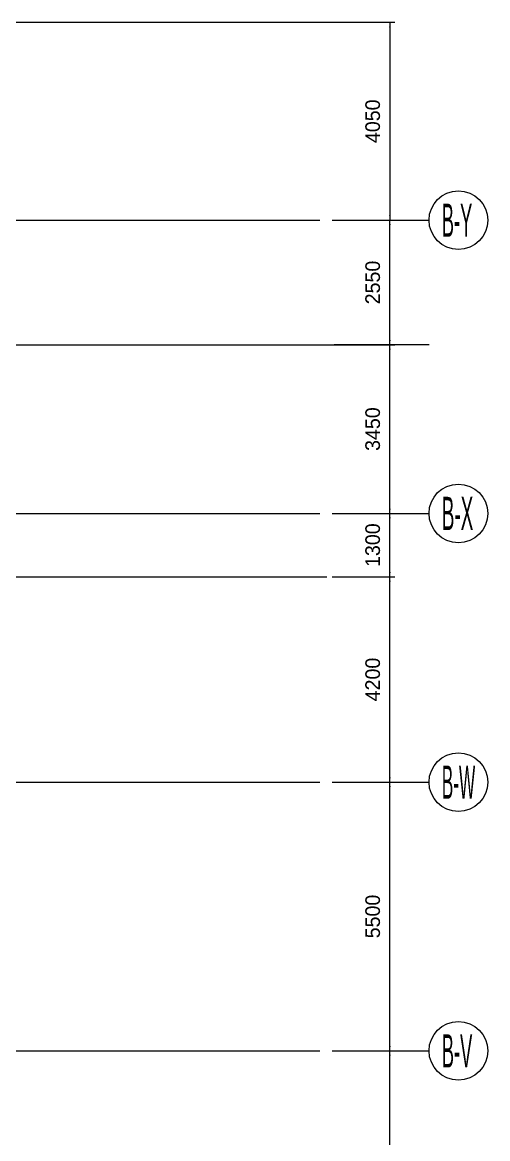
# Model space of a CAD drawing. Extents: x 387171 to 699106, y 11966 to 245688.
# Drawn here: x 658430 to 667954, y 194291 to 217138 of the extents above; entities that cross this region are included whole.
import ezdxf

# ---------------------------------------------------------------- set-up
doc = ezdxf.new("R2010")
doc.units = 0
doc.header["$LTSCALE"] = 100
doc.header["$MEASUREMENT"] = 0
doc.layers.add('DOTE', color=253, linetype='Continuous')
doc.layers.add('L-AXIS', color=3, linetype='Continuous')
doc.styles.add('hztxt', font='hztxt')
doc.dimstyles.get("Standard").update_dxf_attribs({"dimtxt": 300, "dimasz": 100, "dimexe": 100, "dimexo": 250, "dimgap": 100, "dimtad": 0, "dimtoh": 1, "dimdec": 0, "dimdsep": 46, "dimcen": 0.09, "dimclrt": 7, "dimadec": 0, "dimazin": 0, "dimtfac": 1, "dimtdec": 4, "dimtofl": 0, "dimtmove": 0, "dimatfit": 3, "dimfxl": 1, "dimtolj": 1, "dimtzin": 0, "dimarcsym": 0})

# ---------------------------------------------------------------- blocks, each defined once
blk = doc.blocks.new('*D247')
at = {"layer": 'L-AXIS', "color": 0, "linetype": 'ByBlock', "lineweight": -2}
for p, q in [((664769, 205788), (666052, 205788)), ((665952, 201588), (665952, 205788)), ((664769, 201588), (666052, 201588))]:
    blk.add_line(p, q, dxfattribs=at)
for points in [[(665952, 205788), (665969, 205688), (665936, 205688)], [(665952, 201588), (665936, 201688), (665969, 201688)]]:
    blk.add_solid(points, dxfattribs=at)
at = {"layer": 'L-AXIS', "color": 7, "linetype": 'Continuous', "lineweight": -2, "insert": (665602, 203688), "char_height": 300, "width": 790, "attachment_point": 5, "rotation": 90, "style": 'hztxt'}
blk.add_mtext('4200', dxfattribs=at)
blk = doc.blocks.new('*D415')
at = {"layer": 'L-AXIS', "color": 0, "linetype": 'ByBlock', "lineweight": -2}
for p, q in [((664769, 201588), (666052, 201588)), ((665952, 196088), (665952, 201588)), ((664769, 196088), (666052, 196088))]:
    blk.add_line(p, q, dxfattribs=at)
for points in [[(665952, 201588), (665969, 201488), (665936, 201488)], [(665952, 196088), (665936, 196188), (665969, 196188)]]:
    blk.add_solid(points, dxfattribs=at)
at = {"layer": 'L-AXIS', "color": 7, "linetype": 'Continuous', "lineweight": -2, "insert": (665602, 198838), "char_height": 300, "width": 780, "attachment_point": 5, "rotation": 90, "style": 'hztxt'}
blk.add_mtext('5500', dxfattribs=at)
blk = doc.blocks.new('*D371')
at = {"layer": 'L-AXIS', "color": 0, "linetype": 'ByBlock', "lineweight": -2}
for p, q in [((664769, 196088), (666052, 196088)), ((665952, 190088), (665952, 196088)), ((664769, 190088), (666052, 190088))]:
    blk.add_line(p, q, dxfattribs=at)
for points in [[(665952, 196088), (665969, 195988), (665936, 195988)], [(665952, 190088), (665936, 190188), (665969, 190188)]]:
    blk.add_solid(points, dxfattribs=at)
at = {"layer": 'L-AXIS', "color": 7, "linetype": 'Continuous', "lineweight": -2, "insert": (665602, 193088), "char_height": 300, "width": 770, "attachment_point": 5, "rotation": 90, "style": 'hztxt'}
blk.add_mtext('6000', dxfattribs=at)
blk = doc.blocks.new('_AXISO')
blk.add_circle((0, 0), 0.5)
blk = doc.blocks.new('*D2950')
at = {"layer": 'L-AXIS', "color": 0, "linetype": 'ByBlock', "lineweight": -2}
for p, q in [((664769, 207088), (666052, 207088)), ((665952, 205788), (665952, 207088)), ((664769, 205788), (666052, 205788))]:
    blk.add_line(p, q, dxfattribs=at)
for points in [[(665952, 207088), (665969, 206988), (665936, 206988)], [(665952, 205788), (665936, 205888), (665969, 205888)]]:
    blk.add_solid(points, dxfattribs=at)
at = {"layer": 'L-AXIS', "color": 7, "linetype": 'Continuous', "lineweight": -2, "insert": (665602, 206438), "char_height": 300, "width": 690, "attachment_point": 5, "rotation": 90, "style": 'hztxt'}
blk.add_mtext('1300', dxfattribs=at)
blk = doc.blocks.new('*D2540')
at = {"layer": 'L-AXIS', "color": 0, "linetype": 'ByBlock', "lineweight": -2}
for p, q in [((664769, 213088), (666052, 213088)), ((665952, 210538), (665952, 213088)), ((664769, 210538), (666052, 210538))]:
    blk.add_line(p, q, dxfattribs=at)
for points in [[(665952, 213088), (665969, 212988), (665936, 212988)], [(665952, 210538), (665936, 210638), (665969, 210638)]]:
    blk.add_solid(points, dxfattribs=at)
at = {"layer": 'L-AXIS', "color": 7, "linetype": 'Continuous', "lineweight": -2, "insert": (665602, 211813), "char_height": 300, "width": 780, "attachment_point": 5, "rotation": 90, "style": 'hztxt'}
blk.add_mtext('2550', dxfattribs=at)
blk = doc.blocks.new('*D2107')
at = {"layer": 'L-AXIS', "color": 0, "linetype": 'ByBlock', "lineweight": -2}
for p, q in [((664769, 217138), (666052, 217138)), ((665952, 217138), (665952, 213088)), ((664769, 213088), (666052, 213088))]:
    blk.add_line(p, q, dxfattribs=at)
for points in [[(665952, 217138), (665969, 217038), (665936, 217038)], [(665952, 213088), (665936, 213188), (665969, 213188)]]:
    blk.add_solid(points, dxfattribs=at)
at = {"layer": 'L-AXIS', "color": 7, "linetype": 'Continuous', "lineweight": -2, "insert": (665602, 215113), "char_height": 300, "width": 790, "attachment_point": 5, "rotation": 90, "style": 'hztxt'}
blk.add_mtext('4050', dxfattribs=at)
blk = doc.blocks.new('*D2060')
at = {"layer": 'L-AXIS', "color": 0, "linetype": 'ByBlock', "lineweight": -2}
for p, q in [((664769, 210538), (666052, 210538)), ((665952, 207088), (665952, 210538)), ((664769, 207088), (666052, 207088))]:
    blk.add_line(p, q, dxfattribs=at)
for points in [[(665952, 210538), (665969, 210438), (665936, 210438)], [(665952, 207088), (665936, 207188), (665969, 207188)]]:
    blk.add_solid(points, dxfattribs=at)
at = {"layer": 'L-AXIS', "color": 7, "linetype": 'Continuous', "lineweight": -2, "insert": (665602, 208813), "char_height": 300, "width": 785, "attachment_point": 5, "rotation": 90, "style": 'hztxt'}
blk.add_mtext('3450', dxfattribs=at)

msp = doc.modelspace()

# ---------------------------------------------------------------- linework, layer by layer
at = {"layer": 'DOTE'}
for p, q in [((608408.1, 217137.9), (664768.6, 217137.9)), ((488717.2, 213087.9), (664518.6, 213087.9)), ((642508.1, 210537.9), (664839.1, 210537.9)), ((488958, 207087.9), (664518.6, 207087.9)), ((652108.1, 205787.9), (664661.7, 205787.9)), ((545881.1, 201587.9), (664518.6, 201587.9)), ((534043.3, 196087.9), (664518.6, 196087.9))]:
    msp.add_line(p, q, dxfattribs=at)
at = {"layer": 'L-AXIS'}
for p, q in [((664768.6, 213087.9), (666754.1, 213087.9)), ((666754.1, 210537.9), (664810.3, 210537.9)), ((664768.6, 207087.9), (666754.1, 207087.9)), ((664768.6, 201587.9), (666754.1, 201587.9)), ((664768.6, 196087.9), (666754.1, 196087.9))]:
    msp.add_line(p, q, dxfattribs=at)

# ---------------------------------------------------------------- block references
ref = msp.add_blockref('_AXISO', (667354.1, 213087.9), dxfattribs=dict(at, xscale=1199.999999999997, yscale=1200, rotation=359.9996457873818))
ref.add_attrib('A', 'B-Y', (667014.7, 212748.5), dxfattribs={"height": 678.82, "style": 'hztxt', "width": 0.412698})
ref = msp.add_blockref('_AXISO', (667354.1, 207087.9), dxfattribs=dict(at, xscale=1199.999999999997, yscale=1200, rotation=359.9996457873818))
ref.add_attrib('A', 'B-X', (667014.7, 206748.5), dxfattribs={"height": 678.82, "style": 'hztxt', "width": 0.42623})
ref = msp.add_blockref('_AXISO', (667354.1, 201587.9), dxfattribs=dict(at, xscale=1199.999999999997, yscale=1200, rotation=359.9996457873818))
ref.add_attrib('A', 'B-W', (667014.7, 201248.5), dxfattribs={"height": 678.82, "style": 'hztxt', "width": 0.38806})
ref = msp.add_blockref('_AXISO', (667354.1, 196087.9), dxfattribs=dict(at, xscale=1199.999999999997, yscale=1200, rotation=359.9996457873818))
ref.add_attrib('A', 'B-V', (667014.7, 195748.5), dxfattribs={"height": 678.82, "style": 'hztxt', "width": 0.412698})

# ---------------------------------------------------------------- dimensions: what is measured, and where the dimension line sits
for base, p1, p2, picture, middle in [((665952.5, 213087.9), (664518.6, 217137.9), (664518.6, 213087.9), '*D2107', (665602.5, 215112.9)), ((665952.5, 213087.9), (664518.6, 210537.9), (664518.6, 213087.9), '*D2540', (665602.5, 211812.9)), ((665952.5, 210537.9), (664518.6, 207087.9), (664518.6, 210537.9), '*D2060', (665602.5, 208812.9)), ((665952.5, 207087.9), (664518.6, 205787.9), (664518.6, 207087.9), '*D2950', (665602.5, 206437.9)), ((665952.5, 205787.9), (664518.6, 201587.9), (664518.6, 205787.9), '*D247', (665602.5, 203687.9)), ((665952.5, 201587.9), (664518.6, 196087.9), (664518.6, 201587.9), '*D415', (665602.5, 198837.9)), ((665952.5, 196087.9), (664518.6, 190087.9), (664518.6, 196087.9), '*D371', (665602.5, 193087.9))]:
    dim = msp.add_linear_dim(base=base, p1=p1, p2=p2, angle=90, dimstyle='Standard', dxfattribs=at)
    dim.commit()
    dim.dimension.update_dxf_attribs({"geometry": picture, "text_midpoint": middle})

doc.saveas('drawing.dxf')
